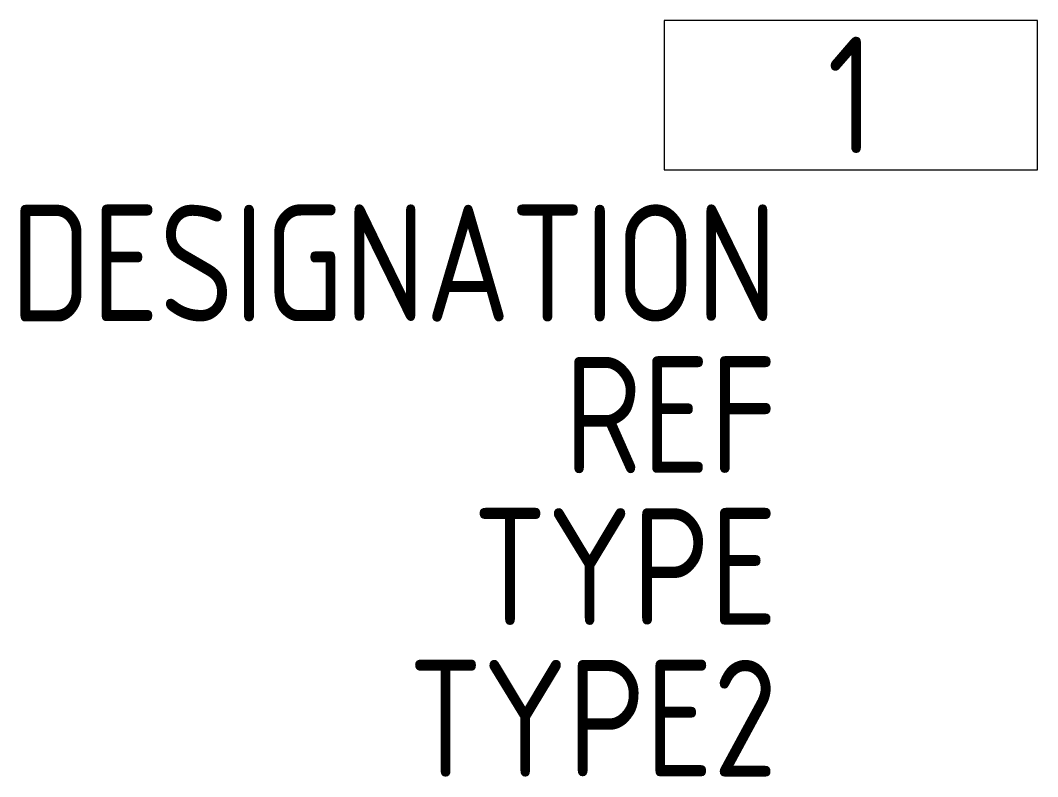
# Model space of a CAD drawing. Header units: millimetres. Extents: x -13.8 to 8, y -16.2 to 0.
import ezdxf
from ezdxf.enums import TextEntityAlignment as Align

# ---------------------------------------------------------------- set-up
doc = ezdxf.new("R2010")
doc.units = ezdxf.units.MM
doc.layers.add('SYMB_FIL', color=3, linetype='Continuous')
doc.layers.add('SYMB_TXT_NOM', color=3, linetype='Continuous')
doc.styles.add('NET2_5', font='isocp.shx', dxfattribs={"width": 0.9, "height": 2.5})

msp = doc.modelspace()

# ---------------------------------------------------------------- linework, layer by layer
at = {"layer": 'SYMB_FIL'}
msp.add_lwpolyline([(0, -3.2), (8, -3.2), (8, 0), (0, 0)], close=True, dxfattribs=at)

# ---------------------------------------------------------------- texts
at = {"layer": 'SYMB_TXT_NOM', "style": 'NET2_5', "width": 0.9, "flags": 8}
msp.add_attdef('1', text='t°', height=2.5, dxfattribs=at).set_placement((4, -1.6), align=Align.MIDDLE_CENTER)
for tag, text, p in [('DESIGNATION', 'K?', (2.425, -6.45)), ('REF', '', (2.425, -9.7)), ('TYPE', '', (2.425, -12.95)), ('TYPE2', '', (2.425, -16.2))]:
    msp.add_attdef(tag, text=text, height=2.5, dxfattribs=at).set_placement(p, align=Align.RIGHT)

doc.saveas('drawing.dxf')
